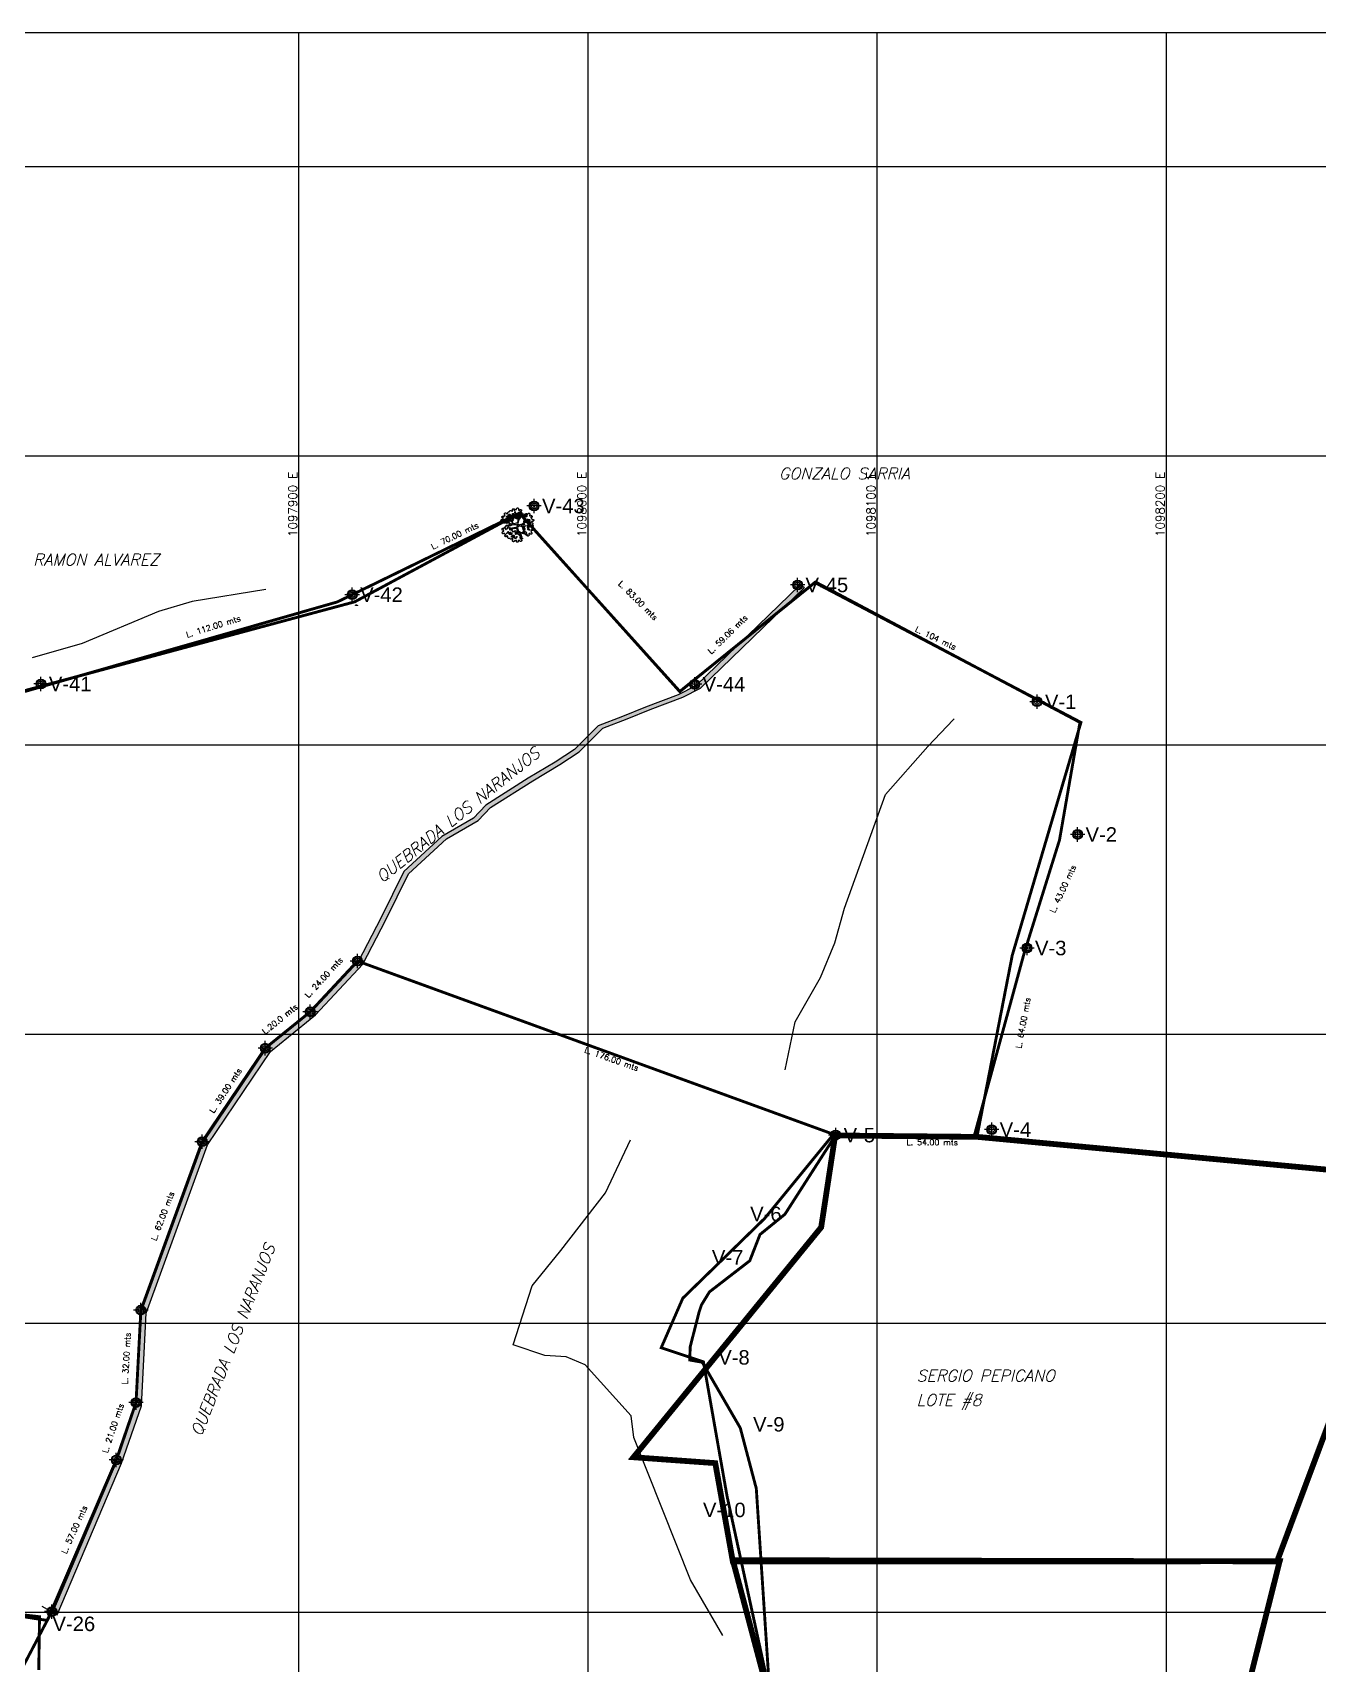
# Model space of a CAD drawing. Header units: metres. Extents: x 1097506 to 1098717, y 876450 to 877447.
# Drawn here: x 1097808 to 1098253, y 876882 to 877446 of the extents above; entities that cross this region are included whole.
import ezdxf

# ---------------------------------------------------------------- set-up
doc = ezdxf.new("R2010")
doc.units = ezdxf.units.M
doc.linetypes.add('DASHED2', pattern=[0.375, 0.25, -0.125])
for name, color, linetype in [('ARBORIZACION', 74, 'Continuous'), ('area', 6, 'Continuous'), ('CERCA PUAS', 64, 'CERCO_LINE'), ('COORD_LIN', 8, 'Continuous'), ('COORD_TXT', 8, 'Continuous'), ('DELTA', 2, 'Continuous'), ('Mojon 1', 30, 'Continuous'), ('Puntos', 7, 'Continuous'), ('RECTIFIED_1073', 7, 'Continuous'), ('RECTIFIED_296', 7, 'Continuous'), ('RIO-QUEBRADA', 5, 'Continuous'), ('TALLO', 36, 'Continuous'), ('Texto', 7, 'Continuous')]:
    doc.layers.add(name, color=color, linetype=linetype)
doc.styles.add('Italic', font='italic.shx', dxfattribs={"height": 1, "bigfont": '@extfont2.shx'})
doc.styles.get("Standard").update_dxf_attribs({"font": 'simplex.shx', "width": 0.6})
doc.styles.add('TEXTO-S', font='arial.ttf')
doc.styles.add('Textos 1', font='simplex.shx', dxfattribs={"height": 2})
doc.linetypes.add('CERCO_LINE', pattern='A,0.5,-0.2,[" X ",Standard,S=0.1,R=0,X=-0.1,Y=-0.05],-0.25', length=0.95)

# ---------------------------------------------------------------- blocks, each defined once
blk = doc.blocks.new('ARB')
at = {"layer": 'ARBORIZACION'}
for points in [[(-1.06, 0.47, -0.018621), (-1.06, 0.46, -0.138655), (-1.08, 0.4, -0.42513), (-1.15, 0.39, 0.493286), (-1.21, 0.37, 0.446728), (-1.18, 0.31, -0.42527), (-1.15, 0.26, -0.283888), (-1.22, 0.19, -0.330498), (-1.31, 0.23, -0.00684), (-1.33, 0.27, -0.006737), (-1.35, 0.31, -0.010304), (-1.38, 0.38, 0.008997), (-1.41, 0.45, 1.810154), (-1.47, 0.35, -0.595659), (-1.42, 0.25, -0.197962), (-1.49, 0.21, -0.260129), (-1.54, 0.23, -0.30099), (-1.55, 0.27, 0.338536), (-1.56, 0.31, 0.741946), (-1.61, 0.28, -0.642474), (-1.66, 0.23, -0.174612), (-1.69, 0.26, -0.110443), (-1.7, 0.32, -0.420671), (-1.65, 0.37, 0.623929), (-1.62, 0.42, 0.185737), (-1.66, 0.45), (-1.7, 0.44), (-1.73, 0.43, -0.066827), (-1.76, 0.42, -0.241478), (-1.85, 0.45, -0.127564), (-1.88, 0.5, -0.15519), (-1.89, 0.56, -0.116324), (-1.86, 0.61, -0.088142), (-1.79, 0.66, -0.198863), (-1.72, 0.66, 0.247879), (-1.67, 0.67, 0.248494), (-1.64, 0.74, 0.205018), (-1.68, 0.81, 0.185014), (-1.71, 0.82, -0.194133), (-1.75, 0.84, -0.195862), (-1.78, 0.89, -0.145313), (-1.76, 0.98, -0.126124), (-1.71, 1.02, -0.138655), (-1.66, 1.04, -0.42513), (-1.61, 0.99, 0.493286), (-1.56, 0.94, 0.446728), (-1.53, 1, -0.289779), (-1.51, 1.05), (-1.49, 1.08), (-1.45, 1.11), (-1.42, 1.14), (-1.44, 1.19, -0.090767), (-1.47, 1.21, -0.241478), (-1.5, 1.3, -0.127564), (-1.47, 1.36, -0.15519), (-1.42, 1.39, -0.116324), (-1.36, 1.4, -0.088142), (-1.29, 1.37, -0.198863), (-1.25, 1.31, 0.247879), (-1.21, 1.27, 0.248494), (-1.14, 1.28, 0.205018), (-1.1, 1.35, 0.185014), (-1.11, 1.39, -0.194133), (-1.11, 1.42, -0.195862), (-1.08, 1.48, -0.145313), (-1, 1.51, -0.073016), (-0.96, 1.5), (-0.93, 1.51), (-0.91, 1.55), (-0.9, 1.59, -0.041085), (-0.89, 1.61, -0.15519), (-0.86, 1.65, -0.116324), (-0.8, 1.67, -0.088142), (-0.72, 1.66, -0.198863), (-0.66, 1.62, 0.247879), (-0.62, 1.59, 0.248494), (-0.55, 1.62, 0.205018), (-0.53, 1.7, 0.185014), (-0.55, 1.73, -0.194133), (-0.56, 1.77, -0.195862), (-0.55, 1.83, -0.145313), (-0.48, 1.87, -0.126124), (-0.41, 1.88, -0.138655), (-0.36, 1.85, -0.42513), (-0.36, 1.78, 0.493286), (-0.35, 1.71, 0.446728), (-0.29, 1.74, -0.289779), (-0.25, 1.76), (-0.21, 1.77), (-0.16, 1.77), (-0.11, 1.77), (-0.1, 1.82, -0.090767), (-0.11, 1.86, -0.241478), (-0.07, 1.94, -0.127564), (0, 1.97, -0.15519), (0.05, 1.96, -0.116324), (0.1, 1.92, -0.088142), (0.13, 1.85, -0.198863), (0.13, 1.78, 0.247879), (0.13, 1.72, 0.248494), (0.18, 1.68, 0.205018), (0.26, 1.71, 0.185014), (0.28, 1.74, -0.194133), (0.3, 1.77, -0.195862), (0.36, 1.79, -0.145313), (0.44, 1.76, -0.126124), (0.48, 1.7, -0.138655), (0.48, 1.65, -0.42513), (0.42, 1.61, 0.493286), (0.37, 1.56, 0.446728), (0.42, 1.52, -0.42527), (0.47, 1.48, -0.283888), (0.43, 1.39, -0.330498), (0.34, 1.39, -0.00684), (0.3, 1.42, -0.003368), (0.28, 1.44), (0.26, 1.44), (0.23, 1.43), (0.2, 1.4), (0.18, 1.36), (0.19, 1.31, -0.018621), (0.2, 1.3, -0.138655), (0.23, 1.25, -0.42513), (0.19, 1.19, 0.493286), (0.16, 1.13, 0.446728), (0.22, 1.11, -0.42527), (0.28, 1.09, -0.283888), (0.28, 0.99, -0.330498), (0.19, 0.96, -0.00684), (0.15, 0.97, -0.006737), (0.11, 0.99, -0.010304), (0.03, 1.01, 0.008997), (-0.04, 1.04, 1.810154), (-0.01, 0.93, -0.595659), (0.09, 0.9, -0.197962), (0.08, 0.82, -0.260129), (0.03, 0.79, -0.30099), (-0.01, 0.82, 0.338536), (-0.04, 0.84, 0.741946), (-0.05, 0.78, -0.642474), (-0.06, 0.71, -0.174612), (-0.09, 0.71, -0.110443), (-0.15, 0.74, -0.420671), (-0.15, 0.82, 0.623929), (-0.17, 0.87, 0.207294), (-0.22, 0.86, -0.105912), (-0.26, 0.83), (-0.33, 0.83), (-0.39, 0.89), (-0.44, 0.81, -0.018621), (-0.44, 0.81, -0.138655), (-0.44, 0.75, -0.42513), (-0.5, 0.71, 0.493286), (-0.56, 0.67, 0.446728), (-0.51, 0.63, -0.42527), (-0.46, 0.59, -0.283888), (-0.51, 0.49, -0.330498), (-0.6, 0.51, -0.00684), (-0.64, 0.54, -0.006737), (-0.67, 0.57, -0.010304), (-0.72, 0.63, 0.008997), (-0.77, 0.68, 1.810154), (-0.8, 0.57, -0.595659), (-0.72, 0.5, -0.197962), (-0.77, 0.44, -0.260129), (-0.83, 0.44, -0.30099), (-0.85, 0.47, 0.338536), (-0.87, 0.51, 0.741946), (-0.9, 0.46, -0.642474), (-0.94, 0.4, -0.174612), (-0.97, 0.42, -0.110443), (-1, 0.47, -0.103456), (-1.01, 0.49, 0.623929)], [(-1.18, 0.66, -0.018621), (-1.19, 0.67, -0.138655), (-1.22, 0.72, -0.42513), (-1.18, 0.78, 0.493286), (-1.15, 0.84, 0.446728), (-1.21, 0.86, -0.42527), (-1.27, 0.87, -0.283888), (-1.27, 0.98, -0.330498), (-1.18, 1.01, -0.00684), (-1.14, 1, -0.006737), (-1.09, 0.98, -0.010304), (-1.02, 0.95, 0.008997), (-0.95, 0.92, 1.810154), (-0.97, 1.04, -0.595659), (-1.08, 1.07, -0.197962), (-1.06, 1.15, -0.260129), (-1.01, 1.17, -0.30099), (-0.98, 1.15, 0.338536), (-0.94, 1.13, 0.741946), (-0.93, 1.19, -0.642474), (-0.93, 1.25, -0.174612), (-0.89, 1.25, -0.110443), (-0.84, 1.22, -0.420671), (-0.84, 1.15, 0.623929), (-0.82, 1.09, 0.207294), (-0.77, 1.11, -0.105912), (-0.73, 1.13, 0.105912), (-0.68, 1.15, -0.207294), (-0.63, 1.16, -0.623929), (-0.61, 1.11, 0.420671), (-0.61, 1.03, 0.110443), (-0.56, 1, 0.174612), (-0.52, 1, 0.642474), (-0.52, 1.07, -0.741946), (-0.51, 1.13, -0.338536), (-0.47, 1.11, 0.30099), (-0.44, 1.09, 0.260129), (-0.39, 1.11, 0.197962), (-0.37, 1.19, 0.595659), (-0.48, 1.22, -1.810154), (-0.5, 1.33, -0.008997), (-0.43, 1.31, 0.010304), (-0.36, 1.28, 0.006737), (-0.32, 1.26, 0.00684), (-0.27, 1.25, 0.330498), (-0.19, 1.28, 0.283888), (-0.18, 1.39, 0.42527), (-0.25, 1.4, -0.446728), (-0.31, 1.42, -0.493286), (-0.28, 1.48, 0.42513), (-0.24, 1.54, 0.138655), (-0.27, 1.59, 0.018621), (-0.27, 1.6)], [(0.9, 0.67, -0.018621), (0.89, 0.68, -0.138655), (0.85, 0.72, -0.42513), (0.87, 0.79, 0.493286), (0.89, 0.85, 0.446728), (0.82, 0.85, -0.42527), (0.76, 0.85, -0.283888), (0.73, 0.96, -0.330498), (0.81, 1.01, -0.00684), (0.86, 1.01, -0.006737), (0.9, 1, -0.010304), (0.98, 0.99, 0.008997), (1.05, 0.98, 1.810154), (1, 1.09, -0.595659), (0.89, 1.09, -0.197962), (0.89, 1.17, -0.260129), (0.93, 1.21, -0.30099), (0.97, 1.19, 0.338536), (1.01, 1.18, 0.741946), (1.01, 1.24, -0.642474), (0.99, 1.31, -0.174612), (1.03, 1.32, -0.110443), (1.09, 1.3, -0.420671), (1.11, 1.23, 0.623929), (1.14, 1.18, 0.185737), (1.18, 1.2), (1.2, 1.24), (1.2, 1.27, -0.066827), (1.21, 1.3, -0.241478), (1.27, 1.37, -0.127564), (1.34, 1.37, -0.15519), (1.39, 1.34, -0.116324), (1.42, 1.29, -0.088142), (1.43, 1.21, -0.198863), (1.4, 1.15, 0.247879), (1.38, 1.1, 0.248494), (1.42, 1.04, 0.205018), (1.51, 1.04, 0.185014), (1.53, 1.06, -0.194133), (1.56, 1.08, -0.195862), (1.62, 1.08, -0.145313), (1.69, 1.02, -0.126124), (1.7, 0.96, -0.138655), (1.69, 0.9, -0.42513), (1.62, 0.89, 0.493286), (1.56, 0.86, 0.446728), (1.59, 0.81, -0.289779), (1.63, 0.78), (1.64, 0.74), (1.65, 0.69), (1.66, 0.64), (1.71, 0.64, -0.090767), (1.75, 0.65, -0.241478), (1.84, 0.63, -0.127564), (1.88, 0.58, -0.15519), (1.88, 0.52, -0.116324), (1.85, 0.47, -0.088142), (1.79, 0.42, -0.198863), (1.72, 0.41, 0.247879), (1.67, 0.4, 0.248494), (1.64, 0.33, 0.205018), (1.68, 0.26, 0.185014), (1.72, 0.25, -0.194133), (1.75, 0.24, -0.195862), (1.78, 0.18, -0.145313), (1.77, 0.1, -0.073016), (1.74, 0.07), (1.74, 0.04), (1.76, 0), (1.79, -0.03, -0.041085), (1.8, -0.04, -0.15519), (1.82, -0.1, -0.116324), (1.81, -0.16, -0.088142), (1.76, -0.22, -0.198863), (1.7, -0.25, 0.247879), (1.65, -0.27, 0.248494), (1.64, -0.34, 0.205018), (1.7, -0.4, 0.185014), (1.74, -0.4, -0.194133), (1.77, -0.41, -0.195862), (1.82, -0.45, -0.145313), (1.82, -0.54, -0.126124), (1.8, -0.59, -0.138655), (1.75, -0.62, -0.42513), (1.68, -0.59, 0.493286), (1.62, -0.57, 0.446728), (1.61, -0.63, -0.289779), (1.61, -0.68), (1.6, -0.71), (1.58, -0.76), (1.55, -0.8), (1.58, -0.84, -0.090767), (1.62, -0.85, -0.241478), (1.68, -0.93, -0.127564), (1.67, -0.99, -0.15519), (1.63, -1.04, -0.116324), (1.58, -1.06, -0.088142), (1.5, -1.05, -0.198863), (1.44, -1.01, 0.247879), (1.39, -0.98, 0.248494), (1.33, -1.01, 0.205018), (1.31, -1.1, 0.185014), (1.33, -1.13, -0.194133), (1.35, -1.16, -0.195862), (1.33, -1.22, -0.145313), (1.26, -1.27, -0.126124), (1.2, -1.28, -0.138655), (1.15, -1.25, -0.42513), (1.14, -1.18, 0.493286), (1.13, -1.11, 0.446728), (1.07, -1.14, -0.42527), (1.01, -1.16, -0.283888), (0.95, -1.08, -0.330498), (1, -1, -0.00684), (1.04, -0.98, -0.003368), (1.07, -0.98), (1.08, -0.96), (1.09, -0.93), (1.07, -0.88), (1.05, -0.85), (1, -0.83, -0.018621), (0.99, -0.84, -0.138655), (0.93, -0.83, -0.42513), (0.9, -0.77, 0.493286), (0.86, -0.71, 0.446728), (0.81, -0.76, -0.42527), (0.77, -0.81, -0.283888), (0.68, -0.75, -0.330498), (0.69, -0.66, -0.00684), (0.73, -0.63, -0.006737), (0.76, -0.6, -0.010304), (0.82, -0.55, 0.008997), (0.88, -0.5, 1.810154), (0.77, -0.47, -0.595659), (0.69, -0.54, -0.197962), (0.63, -0.49, -0.260129), (0.64, -0.43, -0.30099), (0.67, -0.41, 0.338536), (0.71, -0.4, 0.741946), (0.66, -0.36, -0.642474), (0.61, -0.32, -0.174612), (0.62, -0.29, -0.110443), (0.68, -0.26, -0.420671), (0.74, -0.29, 0.623929), (0.8, -0.3, 0.207294), (0.81, -0.25, -0.105912), (0.81, -0.21), (0.84, -0.15), (0.93, -0.12), (0.89, -0.04, -0.018621), (0.88, -0.03, -0.138655), (0.83, -0.01, -0.42513), (0.83, 0.07, 0.493286), (0.82, 0.13, 0.446728), (0.76, 0.11, -0.42527), (0.7, 0.09, -0.283888), (0.65, 0.18, -0.330498), (0.7, 0.26, -0.00684), (0.75, 0.27, -0.006737), (0.79, 0.28, -0.010304), (0.87, 0.3, 0.008997), (0.94, 0.31, 1.810154), (0.86, 0.39, -0.595659), (0.75, 0.36, -0.197962), (0.72, 0.43, -0.260129), (0.75, 0.48, -0.30099), (0.8, 0.48, 0.338536), (0.83, 0.48, 0.741946), (0.81, 0.54, -0.642474), (0.78, 0.6, -0.174612), (0.81, 0.62, -0.110443), (0.87, 0.62, -0.103456), (0.89, 0.61, 0.623929)], [(1.13, 0.68, -0.018621), (1.14, 0.68, -0.138655), (1.2, 0.68, -0.42513), (1.23, 0.62, 0.493286), (1.26, 0.56, 0.446728), (1.31, 0.6, -0.42527), (1.36, 0.65, -0.283888), (1.44, 0.59, -0.330498), (1.43, 0.5, -0.00684), (1.39, 0.47, -0.006737), (1.36, 0.44, -0.010304), (1.3, 0.4, 0.008997), (1.24, 0.35, 1.810154), (1.35, 0.31, -0.595659), (1.43, 0.39, -0.197962), (1.49, 0.34, -0.260129), (1.48, 0.28, -0.30099), (1.44, 0.26, 0.338536), (1.41, 0.24, 0.741946), (1.46, 0.2, -0.642474), (1.51, 0.16, -0.174612), (1.49, 0.13, -0.110443), (1.44, 0.1, -0.420671), (1.37, 0.14, 0.623929), (1.32, 0.15, 0.207294), (1.3, 0.1, -0.105912), (1.3, 0.05, 0.105912), (1.3, 0.01, -0.207294), (1.29, -0.05, -0.623929), (1.23, -0.04, 0.420671), (1.16, 0, 0.110443), (1.11, -0.03, 0.174612), (1.09, -0.06, 0.642474), (1.15, -0.1, -0.741946), (1.2, -0.14, -0.338536), (1.16, -0.16, 0.30099), (1.12, -0.18, 0.260129), (1.12, -0.23, 0.197962), (1.18, -0.28, 0.595659), (1.26, -0.21, -1.810154), (1.37, -0.24, -0.008997), (1.31, -0.29, 0.010304), (1.25, -0.34, 0.006737), (1.22, -0.37, 0.00684), (1.18, -0.4, 0.330498), (1.17, -0.49, 0.283888), (1.25, -0.55, 0.42527), (1.3, -0.5, -0.446728), (1.35, -0.46, -0.493286), (1.38, -0.51, 0.42513), (1.42, -0.58, 0.138655), (1.47, -0.58, 0.018621), (1.48, -0.58)], [(0.09, -1.12, -0.018621), (0.1, -1.12, -0.138655), (0.16, -1.11, -0.42513), (0.21, -1.16, 0.493286), (0.26, -1.21, 0.446728), (0.29, -1.15, -0.42527), (0.32, -1.1, -0.283888), (0.42, -1.13, -0.330498), (0.43, -1.22, -0.00684), (0.4, -1.26, -0.006737), (0.38, -1.3, -0.010304), (0.33, -1.36, 0.008997), (0.29, -1.42, 1.810154), (0.4, -1.42, -0.595659), (0.46, -1.33, -0.197962), (0.53, -1.37, -0.260129), (0.54, -1.42, -0.30099), (0.51, -1.45, 0.338536), (0.48, -1.48, 0.741946), (0.54, -1.51, -0.642474), (0.6, -1.53, -0.174612), (0.59, -1.56, -0.110443), (0.55, -1.6, -0.420671), (0.47, -1.58, 0.623929), (0.41, -1.59, 0.185737), (0.41, -1.64), (0.44, -1.67), (0.46, -1.69, -0.066827), (0.48, -1.71, -0.241478), (0.51, -1.8, -0.127564), (0.48, -1.86, -0.15519), (0.43, -1.88, -0.116324), (0.37, -1.89, -0.088142), (0.3, -1.85, -0.198863), (0.26, -1.8, 0.247879), (0.22, -1.76, 0.248494), (0.15, -1.76, 0.205018), (0.11, -1.83, 0.185014), (0.11, -1.87, -0.194133), (0.12, -1.91, -0.195862), (0.08, -1.96, -0.145313), (0, -1.98, -0.126124), (-0.06, -1.97, -0.138655), (-0.1, -1.93, -0.42513), (-0.08, -1.86, 0.493286), (-0.07, -1.79, 0.446728), (-0.13, -1.79, -0.289779), (-0.18, -1.81), (-0.22, -1.8), (-0.27, -1.79), (-0.31, -1.77), (-0.34, -1.81, -0.090767), (-0.35, -1.85, -0.241478), (-0.41, -1.92, -0.127564), (-0.48, -1.93, -0.15519), (-0.52, -1.9, -0.116324), (-0.56, -1.85, -0.088142), (-0.57, -1.77, -0.198863), (-0.54, -1.71, 0.247879), (-0.53, -1.66, 0.248494), (-0.57, -1.6, 0.205018), (-0.65, -1.6, 0.185014), (-0.68, -1.63, -0.194133), (-0.71, -1.65, -0.195862), (-0.77, -1.65, -0.145313), (-0.83, -1.59, -0.073016), (-0.85, -1.56), (-0.88, -1.54), (-0.92, -1.54), (-0.96, -1.55, -0.041085), (-0.98, -1.55, -0.15519), (-1.03, -1.54, -0.116324), (-1.08, -1.5, -0.088142), (-1.11, -1.43, -0.198863), (-1.1, -1.36, 0.247879), (-1.1, -1.3, 0.248494), (-1.16, -1.26, 0.205018), (-1.24, -1.28, 0.185014), (-1.26, -1.32, -0.194133), (-1.28, -1.35, -0.195862), (-1.34, -1.36, -0.145313), (-1.41, -1.32, -0.126124), (-1.45, -1.27, -0.138655), (-1.45, -1.21, -0.42513), (-1.39, -1.18, 0.493286), (-1.34, -1.13, 0.446728), (-1.39, -1.09, -0.289779), (-1.43, -1.07), (-1.45, -1.04), (-1.48, -1), (-1.5, -0.95), (-1.55, -0.97, -0.090767), (-1.58, -0.99, -0.241478), (-1.68, -1, -0.127564), (-1.73, -0.96, -0.15519), (-1.75, -0.91, -0.116324), (-1.74, -0.85, -0.088142), (-1.7, -0.78, -0.198863), (-1.63, -0.75, 0.247879), (-1.59, -0.73, 0.248494), (-1.58, -0.66, 0.205018), (-1.64, -0.6, 0.185014), (-1.68, -0.6, -0.194133), (-1.71, -0.6, -0.195862), (-1.76, -0.55, -0.145313), (-1.77, -0.47, -0.126124), (-1.74, -0.41, -0.138655), (-1.7, -0.38, -0.42513), (-1.63, -0.41, 0.493286), (-1.57, -0.43, 0.446728), (-1.56, -0.37, -0.42527), (-1.55, -0.31, -0.283888), (-1.45, -0.3, -0.330498), (-1.4, -0.38, -0.00684), (-1.41, -0.42, -0.003368), (-1.42, -0.45), (-1.41, -0.46), (-1.38, -0.49), (-1.34, -0.5), (-1.3, -0.5), (-1.26, -0.46, -0.018621), (-1.25, -0.45, -0.138655), (-1.22, -0.4, -0.42513), (-1.15, -0.4, 0.493286), (-1.09, -0.4, 0.446728), (-1.1, -0.34, -0.42527), (-1.12, -0.27, -0.283888), (-1.03, -0.23, -0.330498), (-0.96, -0.28, -0.00684), (-0.95, -0.33, -0.006737), (-0.94, -0.38, -0.010304), (-0.92, -0.45, 0.008997), (-0.91, -0.52, 1.810154), (-0.83, -0.45, -0.595659), (-0.85, -0.34, -0.197962), (-0.78, -0.31, -0.260129), (-0.73, -0.35, -0.30099), (-0.73, -0.39, 0.338536), (-0.74, -0.43, 0.741946), (-0.68, -0.41, -0.642474), (-0.62, -0.38, -0.174612), (-0.6, -0.41, -0.110443), (-0.6, -0.47, -0.420671), (-0.66, -0.51, 0.623929), (-0.7, -0.55, 0.207294), (-0.66, -0.59, -0.105912), (-0.62, -0.62), (-0.59, -0.67), (-0.61, -0.75), (-0.51, -0.76, -0.018621), (-0.51, -0.76, -0.138655), (-0.46, -0.73, -0.42513), (-0.4, -0.76, 0.493286), (-0.33, -0.79, 0.446728), (-0.32, -0.73, -0.42527), (-0.31, -0.66, -0.283888), (-0.2, -0.66, -0.330498), (-0.17, -0.75, -0.00684), (-0.18, -0.79, -0.006737), (-0.19, -0.84, -0.010304), (-0.21, -0.91, 0.008997), (-0.24, -0.98, 1.810154), (-0.13, -0.95, -0.595659), (-0.1, -0.84, -0.197962), (-0.02, -0.86, -0.260129), (0.01, -0.91, -0.30099), (-0.02, -0.94, 0.338536), (-0.04, -0.98, 0.741946), (0.03, -0.99, -0.642474), (0.09, -0.99, -0.174612), (0.09, -1.02, -0.110443), (0.07, -1.08, -0.103456), (0.05, -1.09, 0.623929)], [(-0.01, -1.33, -0.018621), (-0.01, -1.34, -0.138655), (-0.04, -1.39, -0.42513), (-0.12, -1.38, 0.493286), (-0.18, -1.39, 0.446728), (-0.17, -1.45, -0.42527), (-0.15, -1.51, -0.283888), (-0.24, -1.56, -0.330498), (-0.31, -1.5, -0.00684), (-0.32, -1.45, -0.006737), (-0.33, -1.41, -0.010304), (-0.34, -1.33, 0.008997), (-0.35, -1.26, 1.810154), (-0.44, -1.34, -0.595659), (-0.42, -1.44, -0.197962), (-0.49, -1.47, -0.260129), (-0.54, -1.43, -0.30099), (-0.54, -1.39, 0.338536), (-0.53, -1.35, 0.741946), (-0.59, -1.37, -0.642474), (-0.65, -1.4, -0.174612), (-0.67, -1.37, -0.110443), (-0.67, -1.31, -0.420671), (-0.61, -1.27, 0.623929), (-0.57, -1.23, 0.207294), (-0.6, -1.19, -0.105912), (-0.64, -1.17, 0.105912), (-0.68, -1.14, -0.207294), (-0.72, -1.1, -0.623929), (-0.68, -1.06, 0.420671), (-0.62, -1.02, 0.110443), (-0.62, -0.96, 0.174612), (-0.64, -0.93, 0.642474), (-0.7, -0.96, -0.741946), (-0.76, -0.98, -0.338536), (-0.76, -0.94, 0.30099), (-0.75, -0.9, 0.260129), (-0.8, -0.86, 0.197962), (-0.87, -0.89, 0.595659), (-0.85, -1, -1.810154), (-0.93, -1.07, -0.008997), (-0.95, -1, 0.010304), (-0.96, -0.93, 0.006737), (-0.97, -0.88, 0.00684), (-0.98, -0.83, 0.330498), (-1.05, -0.78, 0.283888), (-1.14, -0.82, 0.42527), (-1.12, -0.89, -0.446728), (-1.11, -0.95, -0.493286), (-1.17, -0.95, 0.42513), (-1.25, -0.95, 0.138655), (-1.28, -1, 0.018621), (-1.28, -1.01)]]:
    blk.add_lwpolyline(points, format="xyb", dxfattribs=at)
for points in [[(0.89, 0.61), (0.92, 0.62), (0.92, 0.64), (0.9, 0.67)], [(-0.61, -0.75), (-0.61, -0.75)]]:
    blk.add_lwpolyline(points, dxfattribs=at)
at = {"layer": 'TALLO'}
for p, q in [((0.59, 1.37), (0.61, 1.36)), ((0.81, 1.26), (0.84, 1.26)), ((-1.42, -0.19), (-1.41, -0.24)), ((0.47, -1.45), (0.45, -1.46))]:
    blk.add_line(p, q, dxfattribs=at)
for points in [[(-1.15, 0.28), (-1.06, 0.26), (-0.94, 0.21), (-0.81, 0.02), (-0.95, 0.01), (-1.07, -0.01), (-1.19, -0.04), (-1.28, -0.05), (-1.33, -0.08), (-1.42, -0.19)], [(-1.41, -0.24), (-1.29, -0.11), (-1.09, -0.08), (-0.96, -0.09), (-0.76, -0.04), (-0.59, 0.02), (-0.37, 0.04), (-0.29, 0.06), (-0.13, 0.07), (-0.03, -0.06), (-0.04, -0.22), (-0.04, -0.22), (-0.25, -0.32), (-0.4, -0.34), (-0.6, -0.38), (-0.61, -0.39)], [(-0.74, 0.46), (-0.68, 0.43), (-0.59, 0.25), (-0.52, 0.16), (-0.65, 0.1), (-0.8, 0.11), (-0.86, 0.22), (-0.96, 0.28), (-1.12, 0.32), (-1.2, 0.32)], [(-0.64, 0.55), (-0.64, 0.51), (-0.72, 0.52)], [(-0.06, 0.83), (-0.06, 0.82), (0.04, 0.67), (0.06, 0.59), (0.05, 0.49), (0.03, 0.31), (-0.11, 0.21), (-0.27, 0.19), (-0.42, 0.15), (-0.51, 0.24), (-0.57, 0.42), (-0.58, 0.49)], [(-0.12, 1), (-0.07, 0.91), (0.01, 0.82), (0.07, 0.94), (0.09, 0.99)], [(0.84, 1.26), (0.77, 1.1), (0.65, 1), (0.45, 0.9), (0.31, 0.81), (0.13, 0.56), (0.1, 0.27), (0, 0.12), (0.08, 0), (0.4, 0.08), (0.59, 0.14), (0.65, 0.18)], [(0.13, 0.98), (0.11, 0.94), (0.12, 0.74), (0.23, 0.81), (0.32, 0.86), (0.49, 0.94), (0.62, 1.03), (0.58, 1.18), (0.56, 1.27), (0.59, 1.37)], [(0.83, 0), (0.68, -0.02), (0.55, 0), (0.49, -0.03), (0.43, -0.05), (0.54, -0.13), (0.7, -0.15), (0.83, -0.18)], [(0.65, 0.14), (0.57, 0.09), (0.76, 0.05), (0.83, 0.06)], [(0.61, 1.36), (0.58, 1.26), (0.63, 1.15), (0.64, 1.07), (0.69, 1.09), (0.72, 1.14), (0.81, 1.26)], [(0.45, -1.46), (0.42, -1.33), (0.32, -1.03), (0.17, -0.85), (0.04, -0.72), (-0.01, -0.6), (-0.01, -0.49), (-0.01, -0.39), (-0.09, -0.34), (-0.18, -0.39), (-0.34, -0.43), (-0.48, -0.41), (-0.56, -0.47), (-0.66, -0.59), (-0.66, -0.59)], [(0.81, -0.26), (0.78, -0.24), (0.53, -0.22), (0.28, -0.08), (0.2, -0.1), (0.15, -0.18), (0.07, -0.23), (0.03, -0.36), (0.06, -0.44), (0.1, -0.64), (0.27, -0.78), (0.44, -0.86), (0.62, -0.87), (0.84, -0.8), (0.89, -0.78)], [(0.42, -1.09), (0.34, -0.93), (0.22, -0.81), (0.42, -0.92), (0.56, -0.94), (0.69, -0.99), (0.89, -1.04), (0.95, -1.1)], [(0.47, -1.45), (0.46, -1.35), (0.42, -1.09)], [(0.96, -1.04), (0.93, -1.02), (0.9, -0.99), (0.8, -0.98), (0.64, -0.95), (0.61, -0.91), (0.71, -0.87), (0.9, -0.81)]]:
    blk.add_lwpolyline(points, dxfattribs=at)

msp = doc.modelspace()

# ---------------------------------------------------------------- hatches: boundary and pattern name
at = {"layer": 'area', "transparency": 16777216}
h = msp.add_hatch(color=256, dxfattribs=at)
h.dxf.hatch_style = 1
h.set_gradient(color1=(16, 86, 137), color2=(39, 118, 187), rotation=160, name='INVCURVED')
h.paths.add_polyline_path([(1097814.751, 876899.942), (1097816.382, 876899.127), (1097838.653, 876951.596), (1097845.49, 876971.452), (1097847.165, 877003.408), (1097868.37, 877061.669), (1097890.179, 877094.001), (1097905.722, 877106.588), (1097922.09, 877124.14), (1097930.036, 877139.524), (1097937.913, 877155.394), (1097950.997, 877167.531), (1097961.932, 877173.823), (1097966.249, 877178.351), (1097980.927, 877187.623), (1097990.208, 877193.229), (1097996.9, 877197.541), (1098005.102, 877205.735), (1098013.521, 877208.969), (1098021.507, 877212.204), (1098032.731, 877216.516), (1098038.876, 877219.654), (1098074.866, 877254.384), (1098073.235, 877255.199), (1098037.244, 877220.469), (1098031.1, 877217.331), (1098019.876, 877213.018), (1098011.889, 877209.784), (1098003.471, 877206.55), (1097995.269, 877198.356), (1097988.577, 877194.044), (1097979.296, 877188.437), (1097964.618, 877179.166), (1097960.301, 877174.638), (1097949.366, 877168.346), (1097936.282, 877156.209), (1097928.405, 877140.338), (1097920.459, 877124.955), (1097904.091, 877107.402), (1097888.548, 877094.816), (1097866.739, 877062.484), (1097845.534, 877004.223), (1097843.859, 876972.266), (1097837.022, 876952.411)])

# ---------------------------------------------------------------- linework, layer by layer
at = {"color": 7, "true_color": 0xf0f0ff, "flags": 128}
for points, elevation in [([(1098068.121, 877087.657), (1098071.604, 877104.209), (1098080.377, 877119.556), (1098085.351, 877131.589), (1098088.638, 877143.544), (1098102.797, 877182.841), (1098117.509, 877199.44), (1098126.387, 877208.727), (1098126.6, 877208.999)], 1592.534), ([(1098046.592, 876891.937), (1098035.445, 876911.235), (1098015.782, 876960.399), (1098014.855, 876967.971), (1097998.954, 876985.6), (1097992.457, 876988.361), (1097985.052, 876988.82), (1097974.124, 876992.49), (1097980.607, 877012.89), (1097990.545, 877025.075), (1098006.048, 877045.022), (1098014.607, 877063.436)], 1546.346)]:
    msp.add_lwpolyline(points, dxfattribs=dict(at, elevation=elevation))
at = {"layer": 'area', "color": 7}
msp.add_lwpolyline([(1097675.133, 877446.351), (1098495.308, 877446.351), (1098495.308, 876661.52), (1097675.133, 876661.52)], close=True, dxfattribs=at)
at = {"layer": 'area', "color": 3, "linetype": 'DASHED2', "ltscale": 20, "const_width": 1, "elevation": 1569.486, "flags": 128}
msp.add_lwpolyline([(1098078.389, 877256.167), (1098170.441, 877207.768), (1098146.691, 877127.247), (1098134.479, 877064.423), (1098085.622, 877065.031), (1097920.236, 877125.226), (1097903.868, 877107.674), (1097888.325, 877095.088), (1097866.517, 877062.755), (1097845.312, 877004.494), (1097843.637, 876972.539), (1097836.8, 876952.682), (1097812.929, 876897.165), (1097757.071, 876906.012), (1097737.623, 876955.575), (1097729.91, 876971.069), (1097722.995, 876990.336), (1097720.716, 877003.302), (1097718.895, 877027.367), (1097720.823, 877056.049), (1097723.664, 877070.16), (1097726.398, 877081.286), (1097727.981, 877100.559), (1097723.99, 877136.607), (1097720.673, 877155.075), (1097745.001, 877199.948), (1097756.144, 877206.643), (1097781.008, 877214.245), (1097805.628, 877218.586), (1097913.29, 877249.457), (1097976.205, 877280.143), (1098031.743, 877218.462), (1098078.389, 877256.167)], close=True, dxfattribs=at)
at = {"layer": 'area', "color": 7, "flags": 128}
for points in [[(1098078.389, 877256.167), (1098170.441, 877207.768)], [(1097815.497, 876899.566), (1097811.18, 876901.948)]]:
    msp.add_lwpolyline(points, dxfattribs=at)
at = {"layer": 'area', "color": 60, "linetype": 'DASHED2', "ltscale": 20, "const_width": 1, "elevation": 2937.849}
msp.add_lwpolyline([(1097786.914, 876847.57), (1097814.528, 876900.213), (1097836.8, 876952.682), (1097843.637, 876972.538), (1097845.312, 877004.494), (1097866.517, 877062.755), (1097888.325, 877095.088), (1097903.868, 877107.674), (1097920.236, 877125.226), (1098085.622, 877065.031), (1098068.069, 877037.662), (1098059.439, 877030.646), (1098055.909, 877021.575), (1098041.961, 877010.804), (1098039.195, 877006.295), (1098038.405, 877003.918), (1098035.32, 876991.91), (1098035.126, 876987.251), (1098039.46, 876986.474), (1098052.629, 876963.731), (1098058.16, 876942.803), (1098062.975, 876869.359)], dxfattribs=at)
at = {"layer": 'CERCA PUAS', "ltscale": 10}
for p, q in [((1097888.543, 877253.764, 1541.628), (1097863.032, 877249.552, 1541.628)), ((1097863.032, 877249.552, 1541.628), (1097851.405, 877246.192, 1541.628)), ((1097851.405, 877246.192, 1541.628), (1097825.055, 877235.031, 1541.628)), ((1097825.055, 877235.031, 1541.628), (1097807.699, 877230.095, 1541.628))]:
    msp.add_line(p, q, dxfattribs=at)
at = {"layer": 'COORD_LIN'}
for p, q in [((1097900, 876660.723), (1097900, 877446.351)), ((1098000, 876660.723), (1098000, 877446.351)), ((1098100, 876660.723), (1098100, 877446.351)), ((1098200, 876660.723), (1098200, 877446.351)), ((1097624.476, 877400), (1098400, 877400)), ((1097624.476, 877300), (1098400, 877300)), ((1097624.476, 877200), (1098400, 877200)), ((1097624.476, 877100), (1098400, 877100)), ((1097624.476, 877000), (1098201.969, 877000)), ((1098200, 877000), (1098400, 877000)), ((1097624.476, 876900), (1098201.969, 876900)), ((1098200, 876900), (1098400, 876900))]:
    msp.add_line(p, q, dxfattribs=at)
at = {"layer": 'Mojon 1', "elevation": 2937.849, "flags": 128}
for points in [[(1097983.815, 877282.636), (1097978.815, 877282.636)], [(1097981.315, 877280.136), (1097981.315, 877285.136)], [(1097918.4, 877249.45), (1097918.4, 877254.45)], [(1098074.938, 877255.318), (1098069.938, 877255.318)], [(1098072.438, 877252.818), (1098072.438, 877257.818)], [(1097920.9, 877251.95), (1097915.9, 877251.95)], [(1097813.238, 877221.078), (1097808.238, 877221.078)], [(1097810.738, 877218.578), (1097810.738, 877223.578)], [(1098039.353, 877220.955), (1098034.353, 877220.955)], [(1098036.853, 877218.455), (1098036.853, 877223.455)], [(1098157.757, 877214.925), (1098152.757, 877214.925)], [(1098155.257, 877212.425), (1098155.257, 877217.425)], [(1098169.291, 877166.522), (1098169.291, 877171.522)], [(1098171.791, 877169.022), (1098166.791, 877169.022)], [(1098154.301, 877129.74), (1098149.301, 877129.74)], [(1098151.801, 877127.24), (1098151.801, 877132.24)], [(1097922.736, 877125.226), (1097917.736, 877125.226)], [(1097920.236, 877122.726), (1097920.236, 877127.726)], [(1097906.368, 877107.674), (1097901.368, 877107.674)], [(1097903.868, 877105.174), (1097903.868, 877110.174)], [(1097888.325, 877092.588), (1097888.325, 877097.588)], [(1097890.825, 877095.088), (1097885.825, 877095.088)], [(1098085.622, 877062.531), (1098085.622, 877067.531)], [(1098139.589, 877064.415), (1098139.589, 877069.415)], [(1097869.017, 877062.755), (1097864.017, 877062.755)], [(1097866.517, 877060.255), (1097866.517, 877065.255)], [(1098088.122, 877065.031), (1098083.122, 877065.031)], [(1098142.089, 877066.915), (1098137.089, 877066.915)], [(1097845.312, 877001.994), (1097845.312, 877006.994)], [(1097847.812, 877004.494), (1097842.812, 877004.494)], [(1097846.137, 876972.538), (1097841.137, 876972.538)], [(1097843.637, 876970.038), (1097843.637, 876975.038)], [(1097836.8, 876950.182), (1097836.8, 876955.182)], [(1097839.3, 876952.682), (1097834.3, 876952.682)], [(1097817.028, 876900.213), (1097812.028, 876900.213)], [(1097814.528, 876897.713), (1097814.528, 876902.713)]]:
    msp.add_lwpolyline(points, dxfattribs=at)
at = {"layer": 'Mojon 1'}
for centre, radius in [((1097981.315, 877282.636, 2937.849), 1.689), ((1097981.315, 877282.636, 2937.849), 1.439), ((1097981.315, 877282.636, 2937.849), 0.94), ((1097981.315, 877282.636, 2937.849), 0.13), ((1098072.438, 877255.318, 2937.849), 1.689), ((1098072.438, 877255.318, 2937.849), 1.439), ((1098072.438, 877255.318, 2937.849), 0.94), ((1098072.438, 877255.318, 2937.849), 0.13), ((1097918.4, 877251.95, 2937.849), 1.689), ((1097918.4, 877251.95, 2937.849), 1.439), ((1097918.4, 877251.95, 2937.849), 0.94), ((1097918.4, 877251.95, 2937.849), 0.13), ((1097810.738, 877221.078, 2937.849), 1.689), ((1097810.738, 877221.078, 2937.849), 1.439), ((1097810.738, 877221.078, 2937.849), 0.94), ((1097810.738, 877221.078, 2937.849), 0.13), ((1098036.853, 877220.955, 2937.849), 1.689), ((1098036.853, 877220.955, 2937.849), 1.439), ((1098036.853, 877220.955, 2937.849), 0.94), ((1098036.853, 877220.955, 2937.849), 0.13), ((1098155.257, 877214.925, 2937.849), 1.689), ((1098155.257, 877214.925, 2937.849), 1.439), ((1098155.257, 877214.925, 2937.849), 0.94), ((1098155.257, 877214.925, 2937.849), 0.13), ((1098169.291, 877169.022, 2937.849), 1.689), ((1098169.291, 877169.022, 2937.849), 1.439), ((1098169.291, 877169.022, 2937.849), 0.94), ((1098169.291, 877169.022, 2937.849), 0.13), ((1098151.801, 877129.74, 2937.849), 1.689), ((1098151.801, 877129.74, 2937.849), 1.439), ((1098151.801, 877129.74, 2937.849), 0.94), ((1098151.801, 877129.74, 2937.849), 0.13), ((1097920.236, 877125.226, 2937.849), 1.689), ((1097920.236, 877125.226, 2937.849), 1.439), ((1097920.236, 877125.226, 2937.849), 0.94), ((1097920.236, 877125.226, 2937.849), 0.13), ((1097903.868, 877107.674, 2937.849), 1.689), ((1097903.868, 877107.674, 2937.849), 1.439), ((1097903.868, 877107.674, 2937.849), 0.94), ((1097903.868, 877107.674, 2937.849), 0.13), ((1097888.325, 877095.088, 2937.849), 1.689), ((1097888.325, 877095.088, 2937.849), 1.439), ((1097888.325, 877095.088, 2937.849), 0.94), ((1097888.325, 877095.088, 2937.849), 0.13), ((1098139.589, 877066.915, 2937.849), 1.689), ((1098139.589, 877066.915, 2937.849), 1.439), ((1098139.589, 877066.915, 2937.849), 0.94), ((1097866.517, 877062.755, 2937.849), 1.689), ((1097866.517, 877062.755, 2937.849), 1.439), ((1097866.517, 877062.755, 2937.849), 0.94), ((1097866.517, 877062.755, 2937.849), 0.13), ((1098085.622, 877065.031, 2937.849), 1.689), ((1098085.622, 877065.031, 2937.849), 1.439), ((1098085.622, 877065.031, 2937.849), 0.94), ((1098085.622, 877065.031, 2937.849), 0.13), ((1098139.589, 877066.915, 2937.849), 0.13), ((1097845.312, 877004.494, 2937.849), 1.689), ((1097845.312, 877004.494, 2937.849), 1.439), ((1097845.312, 877004.494, 2937.849), 0.94), ((1097845.312, 877004.494, 2937.849), 0.13), ((1097843.637, 876972.538, 2937.849), 1.689), ((1097843.637, 876972.538, 2937.849), 1.439), ((1097843.637, 876972.538, 2937.849), 0.94), ((1097843.637, 876972.538, 2937.849), 0.13), ((1097836.8, 876952.682, 2937.849), 1.689), ((1097836.8, 876952.682, 2937.849), 1.439), ((1097836.8, 876952.682, 2937.849), 0.94), ((1097836.8, 876952.682, 2937.849), 0.13), ((1097814.528, 876900.213, 2937.849), 1.689), ((1097814.528, 876900.213, 2937.849), 1.439), ((1097814.528, 876900.213, 2937.849), 0.94), ((1097814.528, 876900.213, 2937.849), 0.13)]:
    msp.add_circle(centre, radius, dxfattribs=at)
for centre, start, end in [((1097981.315, 877282.636, 2937.849), 90, 270), ((1097981.315, 877282.636, 2937.849), 270, 90), ((1098072.438, 877255.318, 2937.849), 90, 270), ((1098072.438, 877255.318, 2937.849), 270, 90), ((1097918.4, 877251.95, 2937.849), 90, 270), ((1097918.4, 877251.95, 2937.849), 270, 90), ((1097810.738, 877221.078, 2937.849), 90, 270), ((1097810.738, 877221.078, 2937.849), 270, 90), ((1098036.853, 877220.955, 2937.849), 90, 270), ((1098036.853, 877220.955, 2937.849), 270, 90), ((1098155.257, 877214.925, 2937.849), 90, 270), ((1098155.257, 877214.925, 2937.849), 270, 90), ((1098169.291, 877169.022, 2937.849), 90, 270), ((1098169.291, 877169.022, 2937.849), 270, 90), ((1098151.801, 877129.74, 2937.849), 90, 270), ((1098151.801, 877129.74, 2937.849), 270, 90), ((1097920.236, 877125.226, 2937.849), 90, 270), ((1097920.236, 877125.226, 2937.849), 270, 90), ((1097903.868, 877107.674, 2937.849), 90, 270), ((1097903.868, 877107.674, 2937.849), 270, 90), ((1097888.325, 877095.088, 2937.849), 90, 270), ((1097888.325, 877095.088, 2937.849), 270, 90), ((1097866.517, 877062.755, 2937.849), 90, 270), ((1097866.517, 877062.755, 2937.849), 270, 90), ((1098085.622, 877065.031, 2937.849), 90, 270), ((1098085.622, 877065.031, 2937.849), 270, 90), ((1098139.589, 877066.915, 2937.849), 90, 270), ((1098139.589, 877066.915, 2937.849), 270, 90), ((1097845.312, 877004.494, 2937.849), 90, 270), ((1097845.312, 877004.494, 2937.849), 270, 90), ((1097843.637, 876972.538, 2937.849), 90, 270), ((1097843.637, 876972.538, 2937.849), 270, 90), ((1097836.8, 876952.682, 2937.849), 90, 270), ((1097836.8, 876952.682, 2937.849), 270, 90), ((1097814.528, 876900.213, 2937.849), 90, 270), ((1097814.528, 876900.213, 2937.849), 270, 90)]:
    msp.add_arc(centre, 0.255, start, end, dxfattribs=at)
at = {"layer": 'Puntos'}
for centre in [(1097975.532, 877276.054, 1561.544), (1097919.653, 877248.295, 1546.451)]:
    msp.add_circle(centre, 0.125, dxfattribs=at)
at = {"layer": 'RECTIFIED_1073', "color": 1, "const_width": 2}
for points in [[(1098050.044, 876917.537), (1098238.297, 876917.647), (1098287.804, 877050.066), (1098134.663, 877064.417), (1098085.433, 877064.903), (1098080.6, 877033.145), (1098015.691, 876953.608), (1098043.975, 876951.579)], [(1098239.161, 876917.596), (1098203.448, 876775.789), (1097999.928, 876763.379), (1097951.387, 876720.746), (1098062.943, 876869.41), (1098050.038, 876918.011)]]:
    msp.add_lwpolyline(points, close=True, dxfattribs=at)
at = {"layer": 'RECTIFIED_296', "color": 6, "const_width": 1}
for points in [[(1097774.31, 877210.464), (1097919.289, 877249.488), (1097976.274, 877280.135), (1098031.673, 877218.452), (1098078.661, 877256.329), (1098170.098, 877207.778), (1098163.026, 877167.09), (1098150.783, 877127.904), (1098133.425, 877064.351), (1098084.829, 877065.274), (1098061.028, 877036.189), (1098032.747, 877008.626), (1098025.279, 876991.493), (1098039.884, 876986.611), (1098048.047, 876940.154), (1098063.334, 876869.903)], [(1097810.006, 876880.049), (1097810.251, 876898.446), (1097756.595, 876904.671)]]:
    msp.add_lwpolyline(points, dxfattribs=at)
at = {"layer": 'RIO-QUEBRADA', "elevation": 2937.849, "flags": 128}
msp.add_lwpolyline([(1097814.751, 876899.942), (1097816.382, 876899.127), (1097838.653, 876951.596), (1097845.49, 876971.452), (1097847.165, 877003.408), (1097868.37, 877061.669), (1097890.179, 877094.001), (1097905.722, 877106.588), (1097922.09, 877124.14), (1097930.036, 877139.524), (1097937.913, 877155.394), (1097950.997, 877167.531), (1097961.932, 877173.823), (1097966.249, 877178.351), (1097980.927, 877187.623), (1097990.208, 877193.229), (1097996.9, 877197.541), (1098005.102, 877205.735), (1098013.521, 877208.969), (1098021.507, 877212.204), (1098032.731, 877216.516), (1098038.876, 877219.654), (1098074.866, 877254.384), (1098073.235, 877255.199), (1098037.244, 877220.469), (1098031.1, 877217.331), (1098019.876, 877213.018), (1098011.889, 877209.784), (1098003.471, 877206.55), (1097995.269, 877198.356), (1097988.577, 877194.044), (1097979.296, 877188.437), (1097964.618, 877179.166), (1097960.301, 877174.638), (1097949.366, 877168.346), (1097936.282, 877156.209), (1097928.405, 877140.338), (1097920.459, 877124.955), (1097904.091, 877107.402), (1097888.548, 877094.816), (1097866.739, 877062.484), (1097845.534, 877004.223), (1097843.859, 876972.266), (1097837.022, 876952.411)], close=True, dxfattribs=at)

# ---------------------------------------------------------------- block references
at = {"layer": 'COORD_TXT', "xscale": 3, "yscale": 3}
msp.add_blockref('ARB', (1097975.532, 877276.054, 1561.544), dxfattribs=at)

# ---------------------------------------------------------------- texts
at = {"layer": 'COORD_TXT', "color": 7, "true_color": 0xf0f0f0, "style": 'Textos 1'}
for s, p in [('1097900 E', (1097899.333, 877271.941)), ('1098000 E', (1097999.333, 877271.941)), ('1098100 E', (1098099.333, 877271.941)), ('1098200 E', (1098199.333, 877271.941))]:
    msp.add_text(s, height=3, rotation=90, dxfattribs=at).set_placement(p)
at = {"layer": 'DELTA', "color": 7, "linetype": 'ByBlock', "true_color": 0xf0f0f0, "char_height": 5, "attachment_point": 1, "style": 'TEXTO-S'}
for s, insert in [('V-43', (1097984.065, 877285.136, 2937.849)), ('V-42', (1097921.15, 877254.45, 2937.849)), ('V-45', (1098075.188, 877257.818, 2937.849)), ('V-41', (1097813.488, 877223.578, 2937.849)), ('V-1', (1098158.007, 877217.425, 2937.849)), ('V-2', (1098172.041, 877171.522, 2937.849)), ('V-3', (1098154.551, 877132.24, 2937.849)), ('V-5', (1098088.372, 877067.531, 2937.849)), ('V-4', (1098142.339, 877069.415, 2937.849)), ('V-6', (1098056.042, 877040.256, 2937.849)), ('V-7', (1098042.81, 877025.242, 2937.849)), ('V-8', (1098045.013, 876990.655, 2937.849)), ('V-9', (1098057.054, 876967.498, 2937.849)), ('V-10', (1098039.719, 876937.891, 2937.849)), ('V-26', (1097814.757, 876898.493, 2937.849))]:
    msp.add_mtext(s, dxfattribs=dict(at, insert=insert))
at = {"layer": 'DELTA', "color": 7, "linetype": 'ByBlock', "true_color": 0xf0f0f0, "insert": (1098039.603, 877223.455, 2937.849), "char_height": 5, "width": 13.44134, "attachment_point": 1, "style": 'TEXTO-S'}
msp.add_mtext('V-44', dxfattribs=at)
at = {"layer": 'Puntos', "char_height": 0.1}
for s, insert, attachment_point in [('lin 24a', (1097975.74, 877275.954, 1561.544), 1), ('10005', (1097975.74, 877276.154, 1561.544), 7), ('1561.54', (1097975.907, 877276.054, 1561.544), 5), ('arb lin 24', (1097919.857, 877248.195, 1546.451), 1), ('10003', (1097919.857, 877248.395, 1546.451), 7), ('1546.45', (1097920.028, 877248.295, 1546.451), 5)]:
    msp.add_mtext(s, dxfattribs=dict(at, insert=insert, attachment_point=attachment_point))
at = {"layer": 'Texto', "color": 7, "true_color": 0xf0f0f0, "style": 'Italic'}
for s, p in [('GONZALO SARRIA', (1098065.996, 877291.857, 2937.849)), ('RAMON ALVAREZ', (1097808.063, 877262.069, 2937.849))]:
    msp.add_text(s, height=4, dxfattribs=at).set_placement(p)
at = {"layer": 'Texto', "color": 7, "true_color": 0xf0f0f0}
for s, rotation, p in [('L. 70.00 mts ', 25.81277, (1097946.296, 877267.515, 1421.201)), ('L. 83.00 mts', 315.0123, (1098010.289, 877255.514, 1421.201)), ('L. 112.00 mts', 17.3775, (1097861.368, 877237.094, 1421.201)), ('L. 59.06 mts', 44.34394, (1098042.577, 877231.266, 1421.201)), ('L. 104 mts ', 334.42806, (1098112.906, 877239.336, 1421.201)), ('L. 43.00 mts', 65.27321, (1098161.392, 877141.677, 1421.201)), ('L. 24.00 mts', 47.16467, (1097903.233, 877112.332, 1421.201)), ('L.20.0 mts', 38.67635, (1097888.271, 877099.762, 1421.201)), ('L. 64.00 mts', 79.50412, (1098149.788, 877094.858, 1421.201)), ('L. 176.00 mts', 340.48846, (1097998.576, 877093.695, 1421.201)), ('L. 39.00 mts', 56.57212, (1097870.507, 877072.437, 1421.201)), ('L. 62.00 mts', 69.2036, (1097850.609, 877028.313, 1421.201)), ('L. 32.00 mts', 86.6321, (1097840.742, 876978.83, 1421.201)), ('L. 21.00 mts', 71.31583, (1097833.753, 876954.896, 1421.201)), ('L. 57.00 mts', 65.63774, (1097819.514, 876920.043, 1421.201))]:
    msp.add_text(s, height=2, rotation=rotation, dxfattribs=at).set_placement(p)
at = {"layer": 'Texto', "color": 7, "true_color": 0xf0f0f0, "style": 'Italic'}
for rotation, p in [(38.81537, (1097928.722, 877152.101, 2937.849)), (68.681, (1097866.212, 876960.562, 2937.849))]:
    msp.add_text('QUEBRADA LOS NARANJOS', height=4, rotation=rotation, dxfattribs=at).set_placement(p)
at = {"layer": 'Texto', "color": 7, "true_color": 0xf0f0f0}
msp.add_text('L. 54.00 mts', height=2, dxfattribs=at).set_placement((1098110.077, 877061.54, 1421.201))
at = {"layer": 'Texto', "color": 1, "style": 'Italic'}
for s, p in [('SERGIO PEPICANO', (1098113.606, 876979.864, 2937.849)), ('LOTE #8', (1098113.606, 876971.392, 2937.849))]:
    msp.add_text(s, height=4, dxfattribs=at).set_placement(p)

doc.saveas('drawing.dxf')
